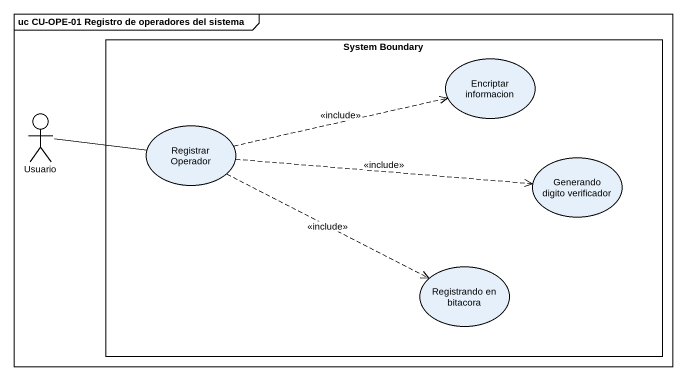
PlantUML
@startuml
mainframe uc CU-OPE-01 Registro de operadores del sistema
rectangle "System Boundary" as System_Boundary {
  usecase "Encriptar informacion" as Encriptar_informacion
  usecase "Registrar Operador" as Registrar_Operador
  usecase "Generando digito verificador" as Generando_digito_verificador
  usecase "Registrando en bitacora" as Registrando_en_bitacora
}
actor Usuario
Usuario -right- Registrar_Operador
Registrar_Operador .right.> Encriptar_informacion : <<include>>
Registrar_Operador .right.> Generando_digito_verificador : <<include>>
Registrar_Operador .right.> Registrando_en_bitacora : <<include>>
@enduml
